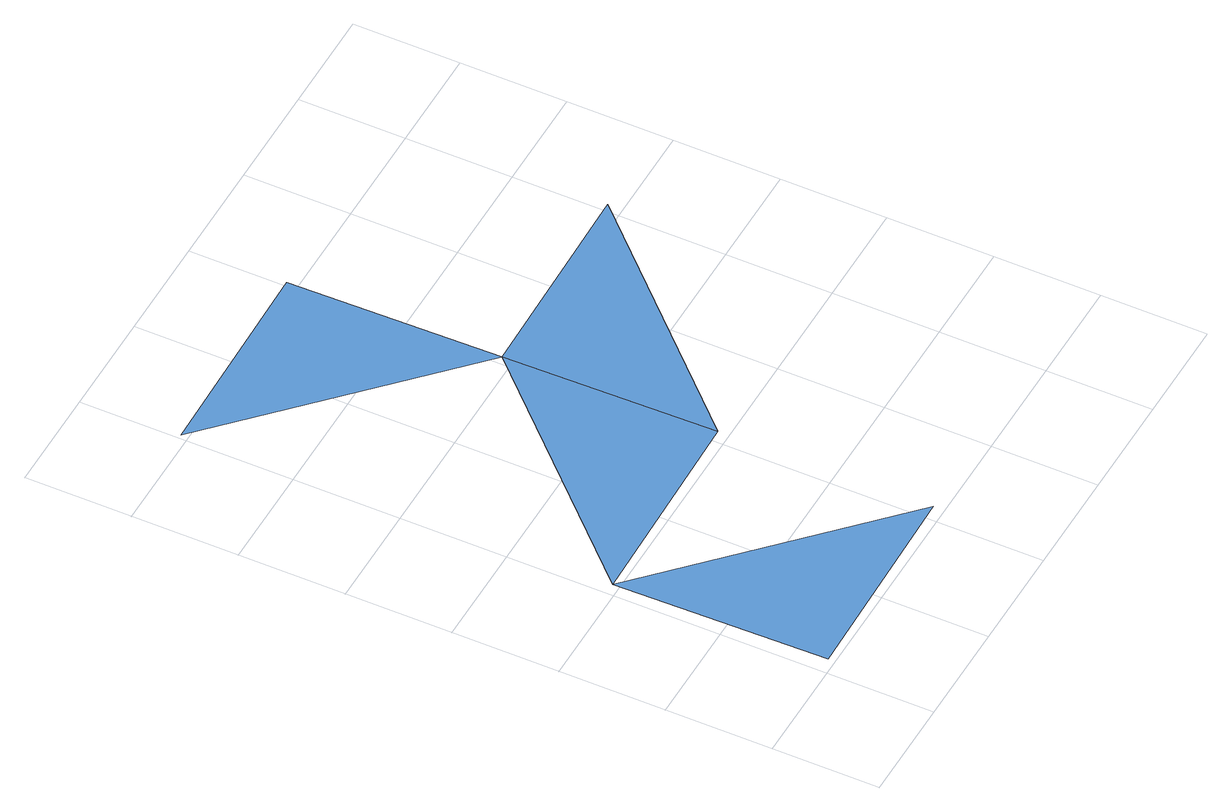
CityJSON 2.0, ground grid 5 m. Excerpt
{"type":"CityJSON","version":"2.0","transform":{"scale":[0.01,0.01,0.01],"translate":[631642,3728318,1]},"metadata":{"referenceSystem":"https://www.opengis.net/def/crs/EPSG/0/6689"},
"CityObjects":{
"waterbody1":{"type":"WaterBody","attributes":{"name":"福岡県津波浸水想定図","class":"1140","function":"2","WaterBodyTsunamiRiskAttribute.description":"1","WaterBodyTsunamiRiskAttribute.rank":"3"},"geometry":[{"type":"MultiSurface","lod":"1","boundaries":[[[0,1,2]],[[0,3,4]],[[5,6,4]],[[7,4,3]]]}]}
},
"vertices":[
[59,1034,89],[79,35,89],[1078,54,90],[1059,1054,90],[1039,2053,91],[1020,3052,91],[21,3033,91],[2039,2072,91]
]}
